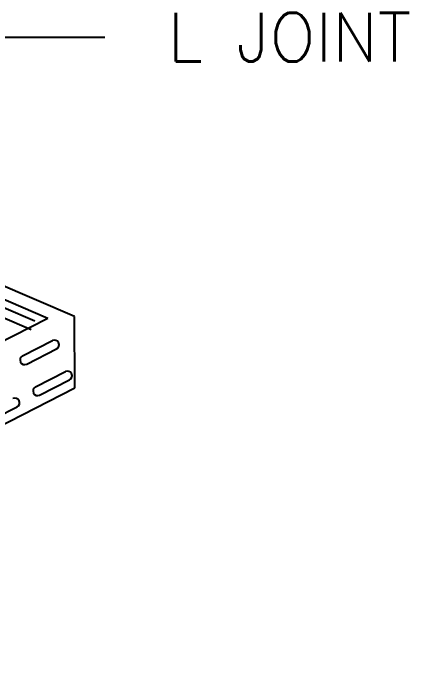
# Model space of a CAD drawing. Extents: x -508 to 92, y -98 to -31.
# Drawn here: x -85.151 to -83.865, y -64.805 to -62.705 of the extents above; entities that cross this region are included whole.
import ezdxf
from ezdxf.enums import TextEntityAlignment as Align

# ---------------------------------------------------------------- set-up
doc = ezdxf.new("R2010")
doc.units = 0
doc.header["$MEASUREMENT"] = 0
doc.layers.add('CONSTRUCTION', color=3, linetype='CONTINUOUS')
doc.styles.add('S', font='ROMANS')

msp = doc.modelspace()

# ---------------------------------------------------------------- linework, layer by layer
at = {"layer": 'CONSTRUCTION'}
for p, q in [((-85.3246, -62.7842, 0.5349), (-84.853, -62.7842, 0.5349)), ((-84.9504, -63.6907, -31.1271), (-86.7692, -62.9081, -32.5977)), ((-85.1804, -63.6614, -31.5191), (-85.0798, -63.7047, -31.5247)), ((-85.1922, -63.6888, -31.5184), (-85.0916, -63.7321, -31.524)), ((-84.9502, -63.9215, -31.2502), (-84.9504, -63.6907, -31.1271)), ((-85.1193, -63.8181, -31.3122), (-85.0224, -63.7683, -31.3184)), ((-85.106, -63.8448, -31.3128), (-85.0092, -63.795, -31.319)), ((-85.0773, -63.9187, -31.1235), (-84.9804, -63.8689, -31.1297)), ((-85.064, -63.9455, -31.1241), (-84.9672, -63.8956, -31.1303)), ((-85.2343, -64.0331, -30.9601), (-85.1374, -63.9833, -30.9663))]:
    msp.add_line(p, q, dxfattribs=at)
at = {"layer": 'CONSTRUCTION', "extrusion": (-0.00092807, 0.882316, 0.470657)}
for p, q in [((-86.8057, -62.9344, -32.5643), (-85.0379, -63.6951, -31.1349)), ((-86.7072, -64.5543, -29.4411), (-85.0379, -63.6951, -31.0484)), ((-86.6666, -64.8048, -29.5976), (-84.9502, -63.9215, -31.2502))]:
    msp.add_line(p, q, dxfattribs=at)
at = {"layer": 'CONSTRUCTION', "extrusion": (0.043051, -0.000176458, 0.999073)}
for centre, start, end in [((-64.1296, 83.3267, -34.9385), 206.6417, 26.6417), ((-64.1798, 83.4236, -34.9365), 26.6417, 206.6417), ((-64.23, 83.2925, -34.7481), 206.6417, 26.6417), ((-64.2802, 83.3893, -34.7461), 26.6417, 206.6417), ((-64.3184, 83.4693, -34.5916), 206.6417, 26.6417)]:
    msp.add_arc(centre, 0.0149, start, end, dxfattribs=at)

# ---------------------------------------------------------------- texts
at = {"layer": 'CONSTRUCTION', "style": 'S', "width": 1}
msp.add_text('L JOINT', height=0.15755, dxfattribs=at).set_placement((-84.2537, -62.7842, 0.5349), align=Align.MIDDLE_CENTER)

doc.saveas('drawing.dxf')
